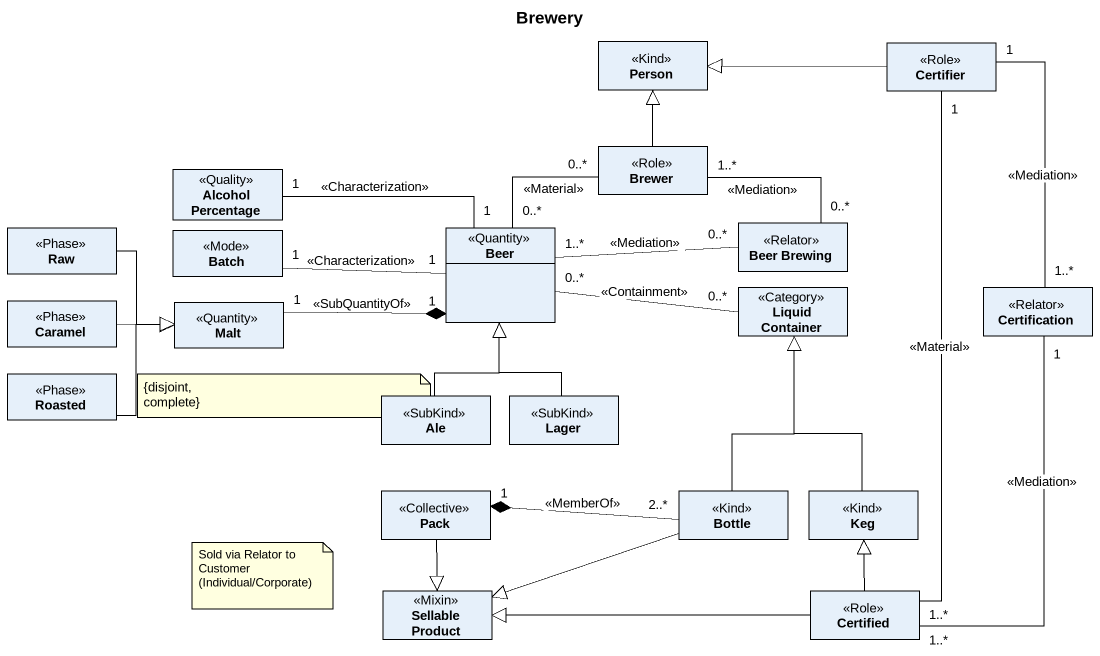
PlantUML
@startuml
title Brewery
hide circle
hide empty members
class "Person" as Person_ <<Kind>>
class Certifier <<Role>>
class "Alcohol Percentage" as Alcohol_Percentage <<Quality>>
class Brewer <<Role>>
class Raw <<Phase>>
class Batch <<Mode>>
class Beer <<Quantity>>
class "Beer Brewing" as Beer_Brewing <<Relator>>
class "Liquid Container" as Liquid_Container <<Category>>
class Certification <<Relator>>
class Caramel <<Phase>>
class Malt <<Quantity>>
class Roasted <<Phase>>
class Ale <<SubKind>>
class Lager <<SubKind>>
class Pack <<Collective>>
class Bottle <<Kind>>
class Keg <<Kind>>
class "Sellable Product" as Sellable_Product <<Mixin>>
class Certified <<Role>>
Certifier -left-|> Person_
Alcohol_Percentage "1" -right- "1" Beer : <<Characterization>>
Brewer -up-|> Person_
Raw -right-|> Malt
Batch "1" -right- "1" Beer : <<Characterization>>
Beer "0..*" -up- "0..*" Brewer : <<Material>>
Beer "0..*" -right- "0..*" Liquid_Container : <<Containment>>
Beer "1" *-left- "1" Malt : <<SubQuantityOf>>
Beer_Brewing "0..*" -left- "1..*" Brewer : <<Mediation>>
Beer_Brewing "0..*" -left- "1..*" Beer : <<Mediation>>
Certification "1..*" -up- "1" Certifier : <<Mediation>>
Certification "1" -- "1..*" Certified : <<Mediation>>
Caramel -right-|> Malt
Roasted -right-|> Malt
Ale -up-|> Beer
Lager -up-|> Beer
Pack "1" *-right- "2..*" Bottle : <<MemberOf>>
Pack --|> Sellable_Product
Bottle -up-|> Liquid_Container
Bottle -left-|> Sellable_Product
Keg -up-|> Liquid_Container
Certified "1..*" -up- "1" Certifier : <<Material>>
Certified -up-|> Keg
Certified -left-|> Sellable_Product
note as N1
  {disjoint,
  complete}
end note
note as N2
  Sold via Relator to Customer (Individual/Corporate)
end note
@enduml
